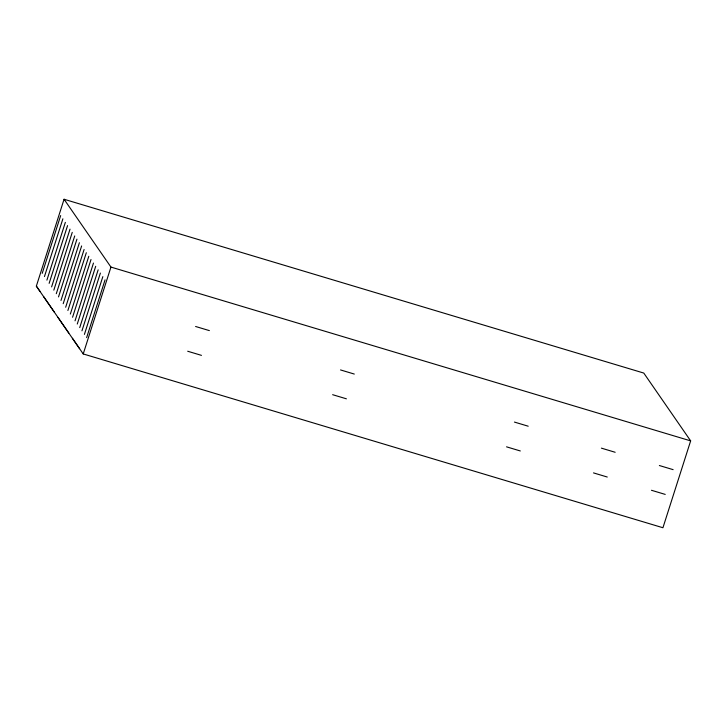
<?xml version="1.0" encoding="UTF-8"?>
<svg xmlns="http://www.w3.org/2000/svg" width="727" height="727" viewBox="0 0 727 727"><rect width="100%" height="100%" fill="white"/><g stroke="black" fill="none" stroke-linecap="round" stroke-linejoin="round"><path stroke-width="1.09" d="M36.35 286.12L64.067 199.262L643.777 373.06L690.65 440.88L662.933 527.738L83.223 353.94L36.35 286.12L39.958 291.336M42.221 273.352L60.659 215.592M44.447 276.569L62.886 218.809M46.91 280.131L65.348 222.371M49.136 283.348L67.575 225.597M51.599 286.911L70.028 229.15M53.825 290.137L72.255 232.376M56.288 293.699L74.717 235.939M58.514 296.916L76.944 239.156M60.977 300.478L79.407 242.718M63.204 303.695L81.633 245.944M65.666 307.257L84.096 249.497M67.893 310.484L86.322 252.723M70.346 314.046L88.785 256.286M72.573 317.263L91.011 259.503M75.035 320.825L93.474 263.065M77.262 324.042L95.7 266.291M79.725 327.604L98.154 269.844M81.951 330.83L100.39 273.07M84.414 334.393L102.843 276.633M86.64 337.61L105.07 279.85M83.223 353.94L110.949 267.082L64.067 199.262M110.949 267.082L690.65 440.88M195.599 326.487L209.367 330.612M340.527 369.934L354.294 374.06M514.434 422.078L528.202 426.204M601.393 448.141L615.16 452.276M659.362 465.525L673.129 469.651M187.702 351.241L201.47 355.367M332.63 394.688L346.397 398.814M506.537 446.832L520.305 450.958M593.496 472.895L607.263 477.03M651.465 490.28L665.232 494.405M43.565 296.552L54.38 312.201M57.987 317.417L68.801 333.066M72.409 338.291L79.625 348.724"/></g></svg>
